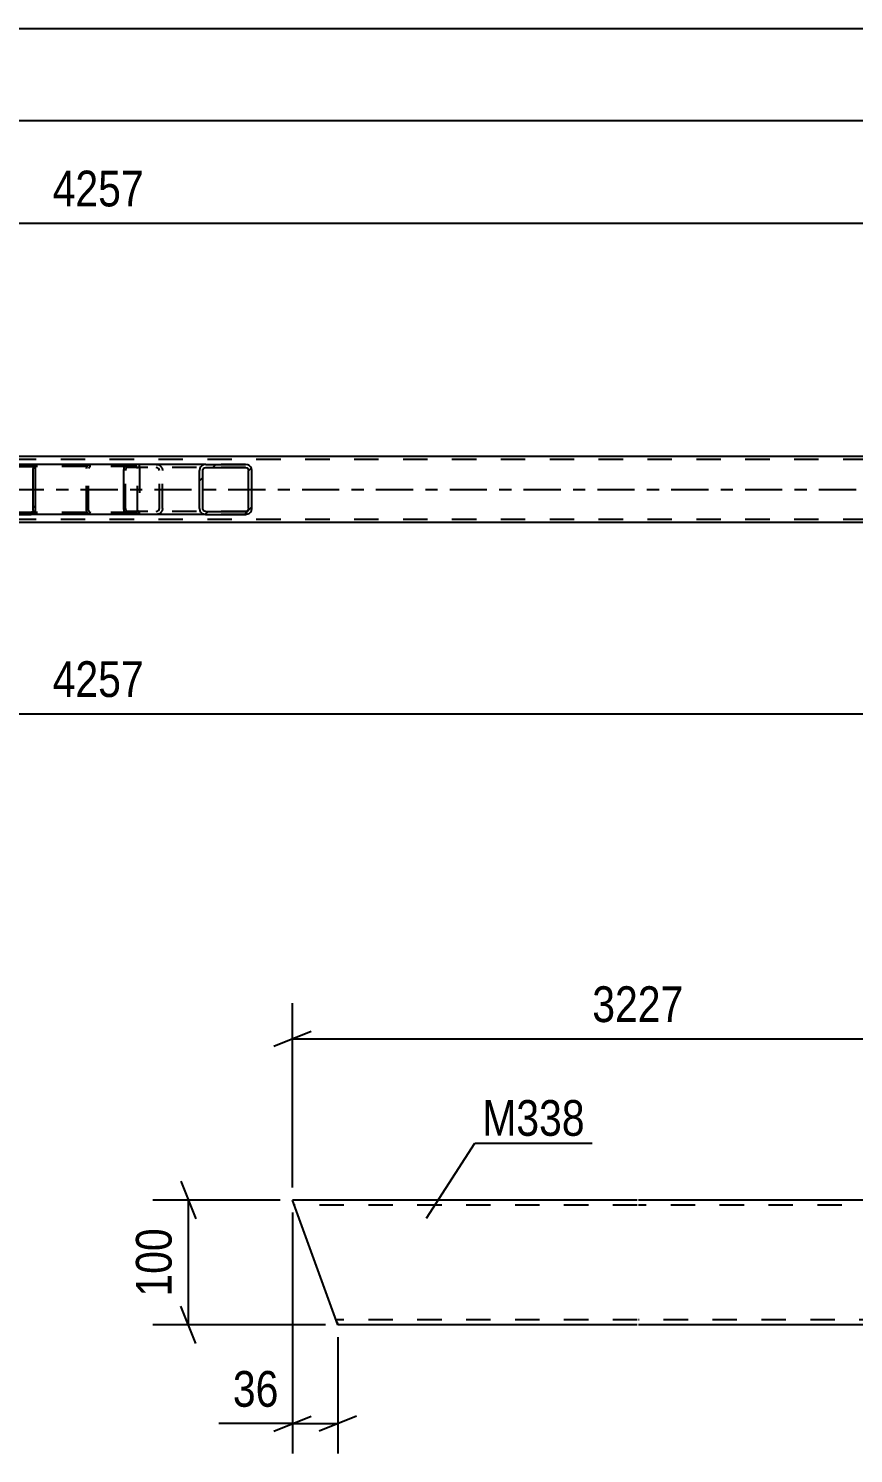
# Model space of a CAD drawing. Header units: millimetres. Extents: x 0 to 841, y 0 to 594.
# Drawn here: x 585.8 to 651.9, y 158 to 272.2 of the extents above; entities that cross this region are included whole.
import ezdxf

# ---------------------------------------------------------------- set-up
doc = ezdxf.new("R2010")
doc.units = ezdxf.units.MM
doc.linetypes.add('DXK_LINE_DOT2', pattern=[3.9198, 1.9599, -1.9599])
doc.linetypes.add('DXK_LINE_DOT3', pattern=[5.9187, 2.979, -0.9799, 0.9799, -0.9799])
doc.styles.add('Arial Narrow', font='ARIALN.TTF', dxfattribs={"height": 0.2})

# ---------------------------------------------------------------- blocks, each defined once
blk = doc.blocks.new('Part-318888822-3222 - 3092')
at = {"linetype": 'Continuous'}
h = blk.add_hatch(dxfattribs=at)
h.set_pattern_fill('', scale=0.7, style=0, pattern_type=0)
h.set_pattern_definition([(45, (603.6466, 236.9922), (-1.57154, 1.57154), [])])
h.paths.add_polyline_path([(603.68, 236.81), (603.65, 236.99), (603.54, 237.15), (603.37, 237.25), (603.18, 237.29), (600, 237.29), (599.81, 237.25), (599.64, 237.15), (599.53, 236.99), (599.5, 236.81), (599.5, 233.77), (599.53, 233.58), (599.64, 233.43), (599.81, 233.33), (600, 233.29), (603.18, 233.29), (603.37, 233.33), (603.54, 233.43), (603.65, 233.58), (603.68, 233.77)])
h.paths.add_polyline_path([(603.41, 233.68), (603.36, 233.6), (603.28, 233.55), (603.18, 233.53), (600, 233.53), (599.9, 233.55), (599.82, 233.6), (599.77, 233.68), (599.75, 233.77), (599.75, 236.81), (599.77, 236.9), (599.82, 236.98), (599.9, 237.03), (600, 237.05), (603.18, 237.05), (603.28, 237.03), (603.36, 236.98), (603.41, 236.9), (603.43, 236.81), (603.43, 233.77)])
at = {"color": 2, "linetype": 'Continuous'}
for p, q in [((593.43, 236.81), (593.45, 236.99)), ((593.43, 233.77), (593.43, 236.81)), ((593.45, 236.99), (593.51, 237.15)), ((593.51, 237.15), (593.59, 237.25)), ((593.59, 237.25), (593.7, 237.29)), ((600, 237.29), (593.7, 237.29)), ((599.53, 236.99), (599.5, 236.81)), ((599.5, 233.77), (599.5, 236.81)), ((599.75, 236.81), (599.77, 236.9)), ((599.75, 233.77), (599.75, 236.81)), ((599.77, 236.9), (599.82, 236.98)), ((600, 237.29), (599.81, 237.25)), ((599.82, 236.98), (599.9, 237.03)), ((599.9, 237.03), (600, 237.05)), ((600, 237.29), (603.18, 237.29)), ((600, 237.05), (603.18, 237.05)), ((603.37, 237.25), (603.18, 237.29)), ((603.18, 237.05), (603.28, 237.03)), ((603.28, 237.03), (603.36, 236.98)), ((603.36, 236.98), (603.41, 236.9)), ((603.41, 236.9), (603.43, 236.81)), ((603.43, 233.77), (603.43, 236.81)), ((603.68, 236.81), (603.65, 236.99)), ((603.68, 233.77), (603.68, 236.81)), ((593.45, 233.58), (593.43, 233.77)), ((593.51, 233.43), (593.45, 233.58)), ((593.59, 233.33), (593.51, 233.43)), ((593.7, 233.29), (593.59, 233.33)), ((600, 233.29), (593.7, 233.29)), ((599.5, 233.77), (599.53, 233.58)), ((599.77, 233.68), (599.75, 233.77)), ((599.82, 233.6), (599.77, 233.68)), ((599.81, 233.33), (600, 233.29)), ((599.9, 233.55), (599.82, 233.6)), ((600, 233.53), (599.9, 233.55)), ((600, 233.53), (603.18, 233.53)), ((600, 233.29), (603.18, 233.29)), ((603.28, 233.55), (603.18, 233.53)), ((603.18, 233.29), (603.37, 233.33)), ((603.36, 233.6), (603.28, 233.55)), ((603.41, 233.68), (603.36, 233.6)), ((603.43, 233.77), (603.41, 233.68)), ((603.65, 233.58), (603.68, 233.77))]:
    blk.add_line(p, q, dxfattribs=at)
at = {"color": 7, "linetype": 'DXK_LINE_DOT2'}
for p, q in [((593.57, 236.9), (593.56, 236.81)), ((593.56, 233.77), (593.56, 236.81)), ((593.6, 236.98), (593.57, 236.9)), ((593.65, 237.03), (593.6, 236.98)), ((593.7, 237.05), (593.65, 237.03)), ((603.18, 237.05), (593.7, 237.05)), ((594.69, 237.05), (594.69, 237.29)), ((596.03, 237.29), (596.22, 237.25)), ((596.13, 237.03), (596.03, 237.05)), ((596.21, 236.98), (596.13, 237.03)), ((596.26, 236.9), (596.21, 236.98)), ((596.28, 236.81), (596.26, 236.9)), ((596.28, 233.77), (596.28, 236.81)), ((596.5, 236.99), (596.53, 236.81)), ((596.53, 233.77), (596.53, 236.81)), ((603.18, 237.29), (600, 237.29)), ((593.56, 233.77), (593.57, 233.68)), ((593.57, 233.68), (593.6, 233.6)), ((593.6, 233.6), (593.65, 233.55)), ((593.65, 233.55), (593.7, 233.53)), ((603.18, 233.53), (593.7, 233.53)), ((594.69, 233.29), (594.69, 233.53)), ((596.03, 233.53), (596.13, 233.55)), ((596.22, 233.33), (596.03, 233.29)), ((596.13, 233.55), (596.21, 233.6)), ((596.21, 233.6), (596.26, 233.68)), ((596.26, 233.68), (596.28, 233.77)), ((596.53, 233.77), (596.5, 233.58)), ((603.18, 233.29), (600, 233.29))]:
    blk.add_line(p, q, dxfattribs=at)
for centre, start, end in [((596.05, 236.79), 23.8495, 68.8059), ((596.05, 233.78), 291.1941, 336.1505)]:
    blk.add_arc(centre, 0.492, start, end, dxfattribs=at)
at = {"color": 2, "linetype": 'Continuous'}
for centre, start, end in [((599.98, 236.79), 111.1941, 156.1506), ((603.2, 236.79), 23.8494, 68.8059), ((599.98, 233.78), 203.8494, 248.8059), ((603.2, 233.78), 291.1941, 336.1506)]:
    blk.add_arc(centre, 0.492, start, end, dxfattribs=at)
blk = doc.blocks.new('Part-318888822-3221 - 3092')
at = {"linetype": 'Continuous'}
h = blk.add_hatch(dxfattribs=at)
h.set_pattern_fill('', scale=0.7, style=0, pattern_type=0)
h.set_pattern_definition([(45, (586.3143, 237.091), (-1.57154, 1.57154), [])])
h.paths.add_polyline_path([(586.34, 236.97), (586.31, 237.09), (586.24, 237.19), (586.13, 237.26), (586, 237.29), (582.42, 237.29), (582.29, 237.26), (582.18, 237.19), (582.11, 237.09), (582.08, 236.97), (582.08, 233.61), (582.11, 233.49), (582.18, 233.38), (582.29, 233.31), (582.42, 233.29), (586, 233.29), (586.13, 233.31), (586.24, 233.38), (586.31, 233.49), (586.34, 233.61)])
h.paths.add_polyline_path([(586.16, 233.55), (586.12, 233.5), (586.06, 233.46), (586, 233.45), (582.42, 233.45), (582.36, 233.46), (582.3, 233.5), (582.27, 233.55), (582.25, 233.61), (582.25, 236.97), (582.27, 237.03), (582.3, 237.08), (582.36, 237.12), (582.42, 237.13), (586, 237.13), (586.06, 237.12), (586.12, 237.08), (586.16, 237.03), (586.17, 236.97), (586.17, 233.61)])
at = {"color": 2, "linetype": 'Continuous'}
for p, q in [((582.11, 237.09), (582.08, 236.97)), ((582.08, 233.61), (582.08, 236.97)), ((582.25, 236.97), (582.27, 237.03)), ((582.25, 233.61), (582.25, 236.97)), ((582.27, 237.03), (582.3, 237.08)), ((582.42, 237.29), (582.29, 237.26)), ((582.3, 237.08), (582.36, 237.12)), ((582.36, 237.12), (582.42, 237.13)), ((582.42, 237.29), (586, 237.29)), ((582.42, 237.13), (586, 237.13)), ((593.7, 237.29), (586, 237.29)), ((586.13, 237.26), (586, 237.29)), ((586, 237.13), (586.06, 237.12)), ((586.06, 237.12), (586.12, 237.08)), ((586.12, 237.08), (586.16, 237.03)), ((586.16, 237.03), (586.17, 236.97)), ((586.17, 233.61), (586.17, 236.97)), ((586.34, 236.97), (586.31, 237.09)), ((586.34, 233.61), (586.34, 236.97)), ((582.08, 233.61), (582.11, 233.49)), ((582.27, 233.55), (582.25, 233.61)), ((582.3, 233.5), (582.27, 233.55)), ((582.29, 233.31), (582.42, 233.29)), ((582.36, 233.46), (582.3, 233.5)), ((582.42, 233.45), (582.36, 233.46)), ((582.42, 233.45), (586, 233.45)), ((582.42, 233.29), (586, 233.29)), ((586.06, 233.46), (586, 233.45)), ((586, 233.29), (586.13, 233.31)), ((593.7, 233.29), (586, 233.29)), ((586.12, 233.5), (586.06, 233.46)), ((586.16, 233.55), (586.12, 233.5)), ((586.17, 233.61), (586.16, 233.55)), ((586.31, 233.49), (586.34, 233.61))]:
    blk.add_line(p, q, dxfattribs=at)
at = {"color": 7, "linetype": 'DXK_LINE_DOT2'}
for p, q in [((586, 237.29), (582.42, 237.29)), ((594.35, 237.13), (582.42, 237.13)), ((590.43, 236.97), (590.46, 237.09)), ((590.43, 233.61), (590.43, 236.97)), ((590.62, 237.03), (590.6, 236.97)), ((590.6, 233.61), (590.6, 236.97)), ((590.65, 237.08), (590.62, 237.03)), ((590.64, 237.26), (590.77, 237.29)), ((590.71, 237.12), (590.65, 237.08)), ((590.77, 237.13), (590.71, 237.12)), ((594.35, 237.29), (593.7, 237.29)), ((594.35, 237.29), (594.48, 237.26)), ((594.41, 237.12), (594.35, 237.13)), ((594.47, 237.08), (594.41, 237.12)), ((594.51, 237.03), (594.47, 237.08)), ((594.52, 236.97), (594.51, 237.03)), ((594.52, 233.61), (594.52, 236.97)), ((594.66, 237.09), (594.68, 236.99)), ((594.68, 236.99), (594.69, 236.97)), ((594.69, 236.97), (594.69, 233.61)), ((594.35, 233.45), (582.42, 233.45)), ((586, 233.29), (582.42, 233.29)), ((590.46, 233.49), (590.43, 233.61)), ((590.6, 233.61), (590.62, 233.55)), ((590.62, 233.55), (590.65, 233.5)), ((590.77, 233.29), (590.64, 233.31)), ((590.65, 233.5), (590.71, 233.46)), ((590.71, 233.46), (590.77, 233.45)), ((594.35, 233.29), (593.7, 233.29)), ((594.35, 233.45), (594.41, 233.46)), ((594.48, 233.31), (594.35, 233.29)), ((594.41, 233.46), (594.47, 233.5)), ((594.47, 233.5), (594.51, 233.55)), ((594.51, 233.55), (594.52, 233.61)), ((594.69, 233.61), (594.66, 233.49))]:
    blk.add_line(p, q, dxfattribs=at)
at = {"color": 2, "linetype": 'Continuous'}
for centre, start, end in [((582.41, 236.95), 110.7584, 155.6801), ((586.01, 236.95), 24.3199, 69.2416), ((582.41, 233.62), 204.3199, 249.2416), ((586.01, 233.62), 290.7584, 335.6801)]:
    blk.add_arc(centre, 0.331, start, end, dxfattribs=at)
at = {"color": 7, "linetype": 'DXK_LINE_DOT2'}
for centre, start, end in [((590.76, 236.95), 110.7584, 155.6801), ((590.76, 233.62), 204.3199, 249.2416), ((594.36, 233.62), 290.7584, 335.6801)]:
    blk.add_arc(centre, 0.331, start, end, dxfattribs=at)
blk = doc.blocks.new('Part-318888822-3333 - 3092')
at = {"color": 7, "linetype": 'DXK_LINE_DOT2'}
for p, q in [((774.56, 237.69), (110.21, 237.69)), ((774.56, 232.89), (110.21, 232.89))]:
    blk.add_line(p, q, dxfattribs=at)
at = {"color": 2, "linetype": 'Continuous'}
for p, q in [((675.71, 237.93), (511.44, 237.93)), ((675.71, 232.65), (511.44, 232.65))]:
    blk.add_line(p, q, dxfattribs=at)
at = {"color": 7, "linetype": 'DXK_LINE_DOT3'}
blk.add_line((110.55, 235.29), (774.56, 235.29), dxfattribs=at)
blk = doc.blocks.new('Part-318888822-1728 - 1712')
at = {"color": 2, "linetype": 'Continuous'}
for p, q in [((634.59, 178.32), (606.95, 178.32)), ((610.59, 168.32), (606.95, 178.32)), ((658.69, 178.32), (634.69, 178.32)), ((662.04, 169.12), (658.69, 178.32)), ((662.33, 168.32), (662.04, 169.12)), ((634.59, 168.32), (610.59, 168.32)), ((662.33, 168.32), (634.69, 168.32))]:
    blk.add_line(p, q, dxfattribs=at)
at = {"color": 7, "linetype": 'DXK_LINE_DOT2'}
for p, q in [((634.59, 177.92), (607.09, 177.92)), ((658.83, 177.92), (634.69, 177.92)), ((634.59, 168.72), (610.44, 168.72)), ((610.5, 168.55), (610.59, 168.32)), ((662.18, 168.72), (634.69, 168.72)), ((662.3, 168.38), (662.24, 168.55)), ((662.33, 168.32), (662.3, 168.38))]:
    blk.add_line(p, q, dxfattribs=at)
blk = doc.blocks.new('StraightDimension-318888822-21139 - 3092')
at = {"color": 7, "linetype": 'Continuous'}
blk.add_line((506.24, 256.63), (676.51, 256.63), dxfattribs=at)
at = {"color": 0}
blk.add_wipeout([(595.63, 257.38), (595.63, 261.58), (587.12, 261.58), (587.12, 257.38)], dxfattribs=at)
at = {"color": 3, "style": 'Arial Narrow'}
blk.add_text('4257', height=2.863, dxfattribs=at).set_placement((587.72, 257.98))
blk = doc.blocks.new('StraightDimension-318888822-3442 - 3092')
at = {"color": 7, "linetype": 'Continuous'}
blk.add_line((108.91, 272.24), (785.42, 272.24), dxfattribs=at)
blk = doc.blocks.new('StraightDimension-318888822-15617 - 3092')
at = {"color": 7, "linetype": 'Continuous'}
blk.add_line((109.54, 264.87), (784.78, 264.87), dxfattribs=at)
blk = doc.blocks.new('StraightDimension-318888822-21179 - 3092')
at = {"color": 7, "linetype": 'Continuous'}
blk.add_line((506.24, 217.3), (676.51, 217.3), dxfattribs=at)
at = {"color": 0}
blk.add_wipeout([(595.63, 218.05), (595.63, 222.25), (587.12, 222.25), (587.12, 218.05)], dxfattribs=at)
at = {"color": 3, "style": 'Arial Narrow'}
blk.add_text('4257', height=2.863, dxfattribs=at).set_placement((587.72, 218.65))
blk = doc.blocks.new('StraightDimension-318888822-1746 - 1712')
at = {"color": 7, "linetype": 'Continuous'}
for p, q in [((606.95, 177.32), (606.95, 158)), ((610.59, 167.32), (610.59, 158)), ((606.95, 160.4), (601.04, 160.4)), ((606.95, 160.4), (601.04, 160.4)), ((605.45, 159.8), (608.45, 161)), ((606.95, 160.4), (610.59, 160.4)), ((612.09, 161), (609.09, 159.8))]:
    blk.add_line(p, q, dxfattribs=at)
at = {"color": 0}
blk.add_wipeout([(606.42, 161.15), (606.42, 165.35), (601.57, 165.35), (601.57, 161.15)], dxfattribs=at)
at = {"color": 3, "style": 'Arial Narrow'}
blk.add_text('36', height=2.863, dxfattribs=at).set_placement((602.17, 161.75))
blk = doc.blocks.new('StraightDimension-318888822-1731 - 1712')
at = {"color": 7, "linetype": 'Continuous'}
for p, q in [((598.01, 179.82), (599.21, 176.82)), ((605.95, 178.32), (595.76, 178.32)), ((598.61, 168.32), (598.61, 178.32)), ((599.21, 166.82), (598.01, 169.82)), ((609.59, 168.32), (595.76, 168.32))]:
    blk.add_line(p, q, dxfattribs=at)
at = {"color": 0}
blk.add_wipeout([(597.86, 176.66), (593.66, 176.66), (593.66, 169.98), (597.86, 169.98)], dxfattribs=at)
at = {"color": 3, "style": 'Arial Narrow'}
blk.add_text('100', height=2.863, rotation=90.0002, dxfattribs=at).set_placement((597.26, 170.58))
blk = doc.blocks.new('StraightDimension-318888822-1774 - 1712')
at = {"color": 7, "linetype": 'Continuous'}
for p, q in [((606.95, 179.32), (606.95, 194.09)), ((662.33, 169.32), (662.33, 194.09)), ((608.45, 191.84), (605.45, 190.64)), ((606.95, 191.24), (662.33, 191.24)), ((660.83, 190.64), (663.83, 191.84))]:
    blk.add_line(p, q, dxfattribs=at)
at = {"color": 0}
blk.add_wipeout([(638.89, 191.99), (638.89, 196.19), (630.38, 196.19), (630.38, 191.99)], dxfattribs=at)
at = {"color": 3, "style": 'Arial Narrow'}
blk.add_text('3227', height=2.863, dxfattribs=at).set_placement((630.98, 192.59))
blk = doc.blocks.new('Mark-318888822-1724 - 1712')
at = {"color": 30, "linetype": 'Continuous'}
for p, q in [((617.7, 176.88), (621.56, 182.87)), ((621.56, 182.87), (630.98, 182.87))]:
    blk.add_line(p, q, dxfattribs=at)
at = {"color": 0}
blk.add_wipeout([(630.38, 183.47), (630.38, 186.47), (622.16, 186.47), (622.16, 183.47)], dxfattribs=at)
blk.add_wipeout([(630.38, 183.47), (630.38, 186.47), (622.16, 186.47), (622.16, 183.47)], dxfattribs=at)
at = {"color": 3, "style": 'Arial Narrow'}
blk.add_text('M338', height=2.863, dxfattribs=at).set_placement((622.16, 183.47))

msp = doc.modelspace()

# ---------------------------------------------------------------- block references
for name in ['StraightDimension-318888822-21139 - 3092', 'Part-318888822-3333 - 3092', 'Part-318888822-3221 - 3092', 'Part-318888822-3222 - 3092', 'StraightDimension-318888822-21179 - 3092', 'Part-318888822-1728 - 1712']:
    msp.add_blockref(name, (0, 0))

# ---------------------------------------------------------------- next in the draw order: block references
for name in ['StraightDimension-318888822-3442 - 3092', 'StraightDimension-318888822-1746 - 1712']:
    msp.add_blockref(name, (0, 0))

# ---------------------------------------------------------------- next in the draw order: block references
for name in ['StraightDimension-318888822-15617 - 3092', 'StraightDimension-318888822-1731 - 1712']:
    msp.add_blockref(name, (0, 0))

# ---------------------------------------------------------------- next in the draw order: block references
msp.add_blockref('StraightDimension-318888822-1774 - 1712', (0, 0))

# ---------------------------------------------------------------- next in the draw order: block references
msp.add_blockref('Mark-318888822-1724 - 1712', (0, 0))

doc.saveas('drawing.dxf')
